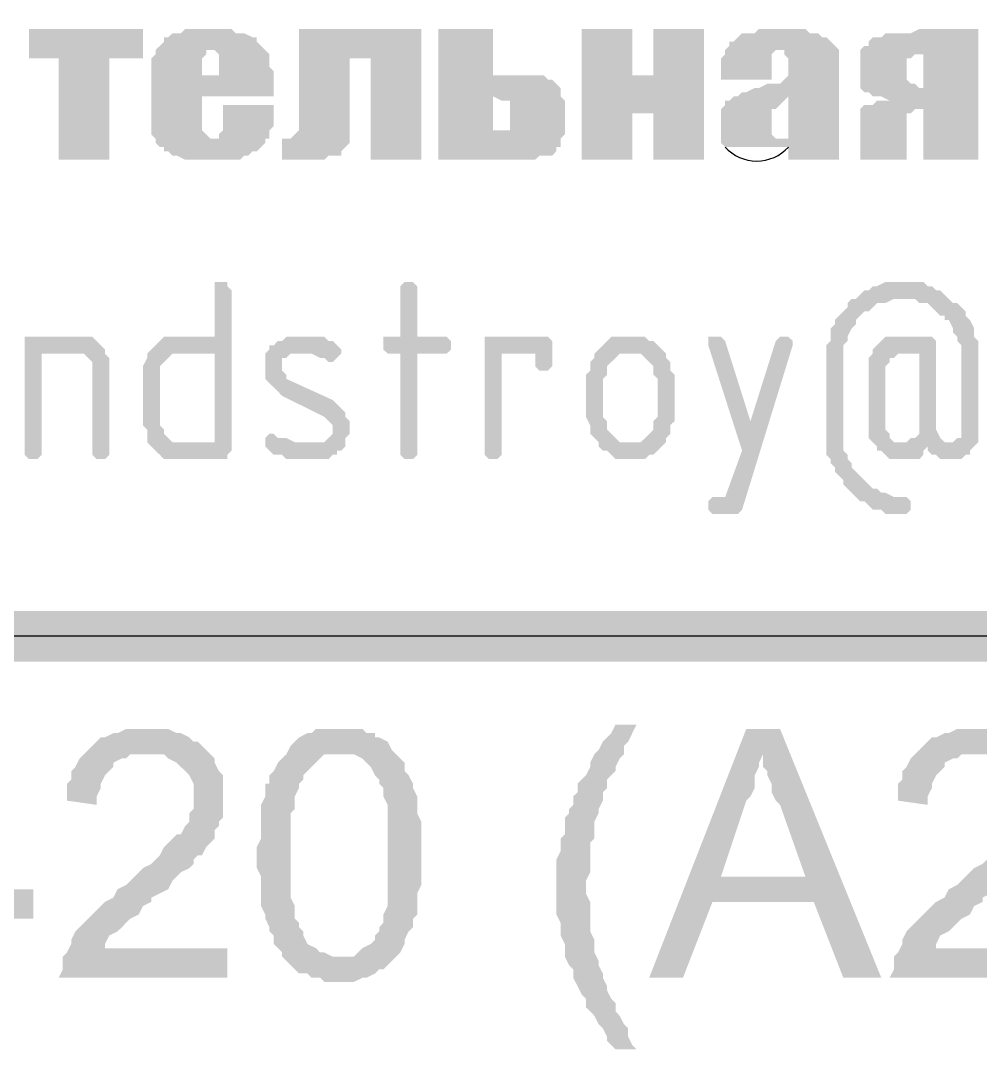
# Model space of a CAD drawing. Header units: millimetres. Extents: x -383313 to -161684, y -117025 to 99224.
# Drawn here: x -317805 to -316842, y -36494 to -35461 of the extents above; entities that cross this region are included whole.
import ezdxf

# ---------------------------------------------------------------- set-up
doc = ezdxf.new("R2010")
doc.units = ezdxf.units.MM
doc.header["$MEASUREMENT"] = 0
doc.layers.add('PDF_Geometry', color=7, linetype='Continuous')
doc.layers.add('PDF_Solid Fills', color=7, linetype='Continuous')

# ---------------------------------------------------------------- blocks, each defined once
blk = doc.blocks.new('A$Cf5759c35')
at = {"layer": 'PDF_Solid Fills'}
for points in [[(40779.5, -17204.3), (40665.2, -17204.3), (40665.2, -17233.9), (40694.9, -17233.9), (40694.9, -17335.5), (40745.7, -17335.5), (40745.7, -17233.9), (40779.5, -17233.9)], [(40847.3, -17204.3), (40821.9, -17204.3), (40817.6, -17208.5), (40809.2, -17208.5), (40804.9, -17212.7), (40800.7, -17212.7), (40800.7, -17217), (40796.5, -17221.2), (40792.2, -17225.4), (40792.2, -17225.4), (40792.2, -17229.7), (40788, -17233.9), (40788, -17238.1), (40788, -17242.4), (40788, -17246.6), (40788, -17250.8), (40788, -17288.9), (40788, -17288.9), (40788, -17297.4), (40788, -17301.6), (40788, -17305.9), (40788, -17305.9), (40788, -17310.1), (40792.2, -17314.3), (40792.2, -17318.6), (40796.5, -17322.8), (40800.7, -17322.8), (40800.7, -17327), (40804.9, -17327), (40809.2, -17331.3), (40813.4, -17331.3), (40821.9, -17335.5), (40821.9, -17335.5), (40826.1, -17335.5), (40834.6, -17335.5), (40838.8, -17335.5), (40843, -17335.5), (40851.5, -17335.5), (40851.5, -17335.5), (40860, -17335.5), (40864.2, -17335.5), (40868.4, -17335.5), (40872.7, -17335.5), (40876.9, -17335.5), (40881.1, -17331.3), (40885.4, -17331.3), (40889.6, -17327), (40893.8, -17327), (40898.1, -17322.8), (40902.3, -17318.6), (40902.3, -17314.3), (40847.3, -17314.3), (40847.3, -17314.3), (40843, -17310.1), (40843, -17310.1), (40838.8, -17305.9), (40838.8, -17301.6), (40838.8, -17272), (40910.8, -17272), (40910.8, -17255.1), (40910.8, -17255.1), (40838.8, -17250.8), (40838.8, -17242.4), (40838.8, -17238.1), (40838.8, -17233.9), (40843, -17229.7), (40843, -17229.7), (40843, -17225.4), (40847.3, -17225.4), (40902.3, -17225.4), (40902.3, -17225.4), (40898.1, -17221.2), (40893.8, -17217), (40893.8, -17212.7), (40889.6, -17212.7), (40881.1, -17208.5), (40881.1, -17208.5), (40876.9, -17208.5), (40872.7, -17208.5), (40868.4, -17204.3), (40864.2, -17204.3), (40860, -17204.3), (40851.5, -17204.3)], [(41058.9, -17204.3), (40936.2, -17204.3), (40936.2, -17305.9), (40931.9, -17310.1), (40931.9, -17310.1), (40927.7, -17314.3), (40923.5, -17314.3), (40919.2, -17314.3), (40919.2, -17335.5), (40927.7, -17335.5), (40927.7, -17335.5), (40936.2, -17335.5), (40940.4, -17335.5), (40948.9, -17335.5), (40953.1, -17335.5), (40957.3, -17335.5), (40961.6, -17335.5), (40965.8, -17331.3), (40965.8, -17331.3), (40974.3, -17331.3), (40978.5, -17331.3), (40978.5, -17327), (40982.7, -17322.8), (40982.7, -17322.8), (40987, -17318.6), (40987, -17314.3), (40987, -17314.3), (40987, -17310.1), (40987, -17301.6), (40987, -17297.4), (40987, -17233.9), (41008.1, -17233.9)], [(41130.9, -17204.3), (41075.9, -17204.3), (41075.9, -17335.5), (41173.2, -17335.5), (41177.5, -17331.3), (41181.7, -17331.3), (41185.9, -17331.3), (41190.2, -17331.3), (41194.4, -17327), (41194.4, -17322.8), (41198.6, -17322.8), (41198.6, -17318.6), (41198.6, -17314.3), (41198.6, -17314.3), (41202.9, -17310.1), (41130.9, -17305.9), (41130.9, -17272), (41198.6, -17272), (41198.6, -17267.8), (41198.6, -17263.5), (41194.4, -17259.3), (41194.4, -17259.3), (41190.2, -17255.1), (41185.9, -17255.1), (41181.7, -17250.8), (41177.5, -17250.8), (41177.5, -17250.8), (41173.2, -17250.8), (41169, -17250.8), (41164.8, -17250.8), (41160.5, -17250.8), (41152.1, -17250.8), (41147.8, -17250.8), (41139.4, -17250.8), (41130.9, -17250.8)], [(41270.6, -17204.3), (41219.8, -17204.3), (41219.8, -17335.5), (41270.6, -17335.5), (41270.6, -17288.9), (41291.8, -17288.9), (41270.6, -17250.8)], [(41342.6, -17204.3), (41291.8, -17204.3), (41291.8, -17250.8), (41270.6, -17250.8), (41291.8, -17288.9), (41291.8, -17335.5), (41342.6, -17335.5)], [(41418.8, -17204.3), (41418.8, -17204.3), (41397.6, -17204.3), (41393.4, -17208.5), (41389.1, -17208.5), (41384.9, -17208.5), (41380.7, -17208.5), (41376.4, -17212.7), (41372.2, -17217), (41368, -17217), (41368, -17221.2), (41363.7, -17225.4), (41363.7, -17225.4), (41363.7, -17229.7), (41359.5, -17233.9), (41359.5, -17238.1), (41359.5, -17242.4), (41359.5, -17246.6), (41359.5, -17255.1), (41410.3, -17255.1), (41410.3, -17242.4), (41410.3, -17238.1), (41410.3, -17233.9), (41410.3, -17229.7), (41410.3, -17229.7), (41414.5, -17225.4), (41418.8, -17225.4), (41478, -17225.4), (41473.8, -17221.2), (41473.8, -17221.2), (41469.6, -17217), (41465.3, -17212.7), (41461.1, -17212.7), (41456.9, -17208.5), (41452.6, -17208.5), (41448.4, -17208.5), (41444.2, -17204.3), (41439.9, -17204.3), (41431.5, -17204.3), (41427.2, -17204.3)], [(41617.7, -17204.3), (41558.5, -17204.3), (41550, -17208.5), (41524.6, -17208.5), (41520.4, -17212.7), (41516.1, -17212.7), (41516.1, -17212.7), (41511.9, -17212.7), (41511.9, -17212.7), (41507.7, -17217), (41507.7, -17221.2), (41503.4, -17221.2), (41499.2, -17225.4), (41499.2, -17229.7), (41562.7, -17229.7), (41562.7, -17263.5), (41499.2, -17263.5), (41503.4, -17267.8), (41503.4, -17267.8), (41507.7, -17267.8), (41511.9, -17272), (41516.1, -17272), (41520.4, -17272), (41528.8, -17276.2), (41524.6, -17276.2), (41520.4, -17276.2), (41516.1, -17276.2), (41511.9, -17280.5), (41507.7, -17280.5), (41503.4, -17280.5), (41562.7, -17284.7), (41562.7, -17335.5), (41617.7, -17335.5)], [(40902.3, -17225.4), (40847.3, -17225.4), (40851.5, -17225.4), (40855.7, -17229.7), (40855.7, -17229.7), (40855.7, -17233.9), (40855.7, -17238.1), (40855.7, -17242.4), (40855.7, -17250.8), (40838.8, -17250.8), (40910.8, -17255.1), (40910.8, -17246.6), (40906.5, -17242.4), (40906.5, -17238.1), (40906.5, -17238.1), (40906.5, -17233.9), (40906.5, -17229.7)], [(41478, -17225.4), (41418.8, -17225.4), (41423, -17225.4), (41423, -17229.7), (41423, -17229.7), (41427.2, -17233.9), (41427.2, -17238.1), (41427.2, -17242.4), (41427.2, -17246.6), (41427.2, -17250.8), (41423, -17255.1), (41423, -17255.1), (41423, -17255.1), (41418.8, -17259.3), (41410.3, -17259.3), (41406.1, -17259.3), (41397.6, -17263.5), (41393.4, -17263.5), (41384.9, -17267.8), (41380.7, -17267.8), (41376.4, -17272), (41372.2, -17272), (41427.2, -17272), (41427.2, -17301.6), (41427.2, -17301.6), (41427.2, -17305.9), (41427.2, -17310.1), (41427.2, -17314.3), (41423, -17314.3), (41418.8, -17314.3), (41359.5, -17318.6), (41363.7, -17322.8), (41427.2, -17322.8), (41427.2, -17335.5), (41478, -17335.5), (41478, -17272), (41478, -17267.8), (41478, -17259.3), (41478, -17255.1), (41478, -17250.8), (41478, -17246.6), (41478, -17242.4), (41478, -17238.1), (41478, -17233.9), (41478, -17233.9), (41478, -17229.7), (41478, -17229.7)], [(41499.2, -17229.7), (41499.2, -17242.4), (41499.2, -17242.4), (41499.2, -17259.3), (41499.2, -17259.3), (41499.2, -17263.5), (41562.7, -17263.5), (41558.5, -17263.5), (41554.2, -17259.3), (41550, -17259.3), (41550, -17259.3), (41545.8, -17255.1), (41545.8, -17250.8), (41545.8, -17246.6), (41545.8, -17246.6), (41545.8, -17246.6), (41545.8, -17238.1), (41545.8, -17233.9), (41550, -17233.9), (41554.2, -17229.7), (41558.5, -17229.7), (41562.7, -17229.7)], [(41198.6, -17272), (41130.9, -17272), (41139.4, -17276.2), (41147.8, -17276.2), (41147.8, -17280.5), (41147.8, -17284.7), (41147.8, -17288.9), (41147.8, -17293.2), (41147.8, -17297.4), (41147.8, -17301.6), (41147.8, -17305.9), (41143.6, -17305.9), (41143.6, -17305.9), (41139.4, -17305.9), (41130.9, -17305.9), (41202.9, -17310.1), (41202.9, -17301.6), (41202.9, -17297.4), (41202.9, -17284.7), (41202.9, -17284.7), (41202.9, -17280.5), (41202.9, -17276.2)], [(41372.2, -17272), (41368, -17276.2), (41368, -17276.2), (41363.7, -17276.2), (41363.7, -17280.5), (41363.7, -17280.5), (41359.5, -17284.7), (41359.5, -17288.9), (41359.5, -17297.4), (41359.5, -17305.9), (41359.5, -17305.9), (41359.5, -17314.3), (41359.5, -17318.6), (41418.8, -17314.3), (41414.5, -17314.3), (41410.3, -17310.1), (41410.3, -17310.1), (41410.3, -17310.1), (41410.3, -17305.9), (41410.3, -17297.4), (41410.3, -17297.4), (41410.3, -17293.2), (41410.3, -17288.9), (41410.3, -17284.7), (41410.3, -17284.7), (41414.5, -17284.7), (41418.8, -17280.5), (41423, -17276.2), (41427.2, -17272)], [(40910.8, -17280.5), (40860, -17280.5), (40860, -17305.9), (40855.7, -17310.1), (40855.7, -17310.1), (40855.7, -17314.3), (40847.3, -17314.3), (40902.3, -17314.3), (40906.5, -17314.3), (40906.5, -17310.1), (40906.5, -17305.9), (40906.5, -17305.9), (40910.8, -17301.6), (40910.8, -17297.4), (40910.8, -17288.9)], [(41503.4, -17280.5), (41499.2, -17284.7), (41499.2, -17288.9), (41499.2, -17288.9), (41499.2, -17293.2), (41499.2, -17297.4), (41499.2, -17301.6), (41499.2, -17305.9), (41499.2, -17335.5), (41545.8, -17335.5), (41545.8, -17301.6), (41545.8, -17297.4), (41545.8, -17293.2), (41545.8, -17288.9), (41550, -17288.9), (41554.2, -17284.7), (41558.5, -17284.7), (41562.7, -17284.7)], [(40860, -17458.3), (40851.5, -17458.3), (40851.5, -17513.3), (40800.7, -17513.3), (40796.5, -17517.5), (40792.2, -17521.8), (40788, -17526), (40783.8, -17530.2), (40851.5, -17530.2), (40851.5, -17619.1), (40813.4, -17619.1), (40788, -17623.4), (40792.2, -17627.6), (40792.2, -17627.6), (40796.5, -17631.8), (40800.7, -17636.1), (40804.9, -17636.1), (40809.2, -17636.1), (40813.4, -17636.1), (40860, -17636.1), (40864.2, -17636.1), (40864.2, -17631.8), (40868.4, -17627.6), (40868.4, -17466.7), (40864.2, -17462.5), (40864.2, -17458.3)], [(41046.2, -17458.3), (41042, -17458.3), (41037.8, -17462.5), (41037.8, -17513.3), (41029.3, -17513.3), (41025.1, -17513.3), (41020.8, -17513.3), (41020.8, -17521.8), (41020.8, -17526), (41025.1, -17530.2), (41029.3, -17530.2), (41037.8, -17530.2), (41037.8, -17627.6), (41037.8, -17631.8), (41042, -17636.1), (41046.2, -17636.1), (41050.5, -17636.1), (41054.7, -17631.8), (41054.7, -17627.6), (41054.7, -17530.2), (41080.1, -17530.2), (41084.3, -17530.2), (41088.6, -17526), (41088.6, -17521.8), (41088.6, -17517.5), (41084.3, -17513.3), (41080.1, -17513.3), (41054.7, -17513.3), (41054.7, -17466.7), (41054.7, -17462.5), (41050.5, -17458.3)], [(41541.5, -17458.3), (41524.6, -17458.3), (41516.1, -17462.5), (41511.9, -17462.5), (41507.7, -17466.7), (41503.4, -17466.7), (41499.2, -17471), (41495, -17475.2), (41490.7, -17475.2), (41486.5, -17479.4), (41486.5, -17483.7), (41482.3, -17487.9), (41478, -17492.1), (41473.8, -17496.4), (41473.8, -17500.6), (41469.6, -17504.8), (41469.6, -17513.3), (41469.6, -17517.5), (41465.3, -17521.8), (41465.3, -17526), (41465.3, -17534.5), (41465.3, -17538.7), (41465.3, -17610.7), (41465.3, -17614.9), (41465.3, -17619.1), (41465.3, -17623.4), (41465.3, -17631.8), (41469.6, -17636.1), (41469.6, -17640.3), (41473.8, -17644.5), (41473.8, -17648.8), (41478, -17653), (41482.3, -17657.2), (41482.3, -17661.5), (41486.5, -17665.7), (41490.7, -17669.9), (41495, -17674.2), (41499.2, -17678.4), (41503.4, -17678.4), (41507.7, -17682.6), (41511.9, -17686.9), (41516.1, -17686.9), (41520.4, -17686.9), (41524.6, -17691.1), (41533.1, -17691.1), (41537.3, -17691.1), (41541.5, -17691.1), (41545.8, -17691.1), (41550, -17686.9), (41550, -17686.9), (41550, -17682.6), (41550, -17678.4), (41545.8, -17674.2), (41541.5, -17674.2), (41541.5, -17674.2), (41537.3, -17674.2), (41533.1, -17674.2), (41524.6, -17669.9), (41520.4, -17669.9), (41516.1, -17665.7), (41511.9, -17665.7), (41507.7, -17661.5), (41503.4, -17657.2), (41499.2, -17653), (41499.2, -17653), (41495, -17648.8), (41490.7, -17644.5), (41490.7, -17640.3), (41486.5, -17636.1), (41486.5, -17631.8), (41482.3, -17627.6), (41482.3, -17623.4), (41482.3, -17614.9), (41482.3, -17610.7), (41482.3, -17538.7), (41482.3, -17538.7), (41482.3, -17530.2), (41482.3, -17526), (41482.3, -17521.8), (41486.5, -17517.5), (41486.5, -17513.3), (41490.7, -17504.8), (41495, -17500.6), (41495, -17496.4), (41499.2, -17492.1), (41499.2, -17492.1), (41503.4, -17487.9), (41507.7, -17487.9), (41511.9, -17483.7), (41516.1, -17479.4), (41520.4, -17479.4), (41524.6, -17479.4), (41533.1, -17475.2), (41537.3, -17475.2), (41541.5, -17475.2), (41588.1, -17475.2), (41583.9, -17471), (41579.6, -17466.7), (41575.4, -17466.7), (41571.2, -17462.5), (41566.9, -17462.5), (41562.7, -17458.3), (41558.5, -17458.3), (41554.2, -17458.3), (41545.8, -17458.3)], [(41588.1, -17475.2), (41541.5, -17475.2), (41554.2, -17475.2), (41558.5, -17479.4), (41562.7, -17479.4), (41566.9, -17479.4), (41571.2, -17483.7), (41575.4, -17487.9), (41579.6, -17492.1), (41583.9, -17492.1), (41583.9, -17496.4), (41588.1, -17496.4), (41592.3, -17504.8), (41592.3, -17509.1), (41596.6, -17513.3), (41596.6, -17517.5), (41600.8, -17521.8), (41600.8, -17526), (41600.8, -17534.5), (41600.8, -17538.7), (41600.8, -17602.2), (41600.8, -17602.2), (41600.8, -17610.7), (41600.8, -17614.9), (41596.6, -17614.9), (41592.3, -17619.1), (41588.1, -17619.1), (41613.5, -17623.4), (41617.7, -17619.1), (41617.7, -17610.7), (41617.7, -17606.4), (41617.7, -17602.2), (41617.7, -17538.7), (41617.7, -17534.5), (41617.7, -17530.2), (41617.7, -17521.8), (41617.7, -17517.5), (41613.5, -17513.3), (41613.5, -17509.1), (41613.5, -17504.8), (41609.3, -17496.4), (41605, -17492.1), (41605, -17487.9), (41600.8, -17483.7), (41596.6, -17479.4), (41592.3, -17479.4)], [(40711.8, -17513.3), (40661, -17513.3), (40661, -17631.8), (40665.2, -17636.1), (40669.5, -17636.1), (40673.7, -17636.1), (40677.9, -17631.8), (40677.9, -17627.6), (40677.9, -17530.2), (40711.8, -17530.2), (40741.4, -17526), (40737.2, -17521.8), (40737.2, -17521.8), (40733, -17517.5), (40728.7, -17513.3), (40724.5, -17513.3), (40716, -17513.3)], [(40940.4, -17513.3), (40923.5, -17513.3), (40919.2, -17517.5), (40915, -17517.5), (40910.8, -17521.8), (40906.5, -17521.8), (40906.5, -17526), (40902.3, -17530.2), (40902.3, -17538.7), (40902.3, -17542.9), (40902.3, -17547.2), (40902.3, -17551.4), (40902.3, -17555.6), (40906.5, -17559.9), (40910.8, -17564.1), (40915, -17568.3), (40919.2, -17572.6), (40961.6, -17593.7), (40965.8, -17598), (40970, -17602.2), (40970, -17606.4), (40970, -17610.7), (40965.8, -17614.9), (40965.8, -17614.9), (40961.6, -17619.1), (40953.1, -17619.1), (40948.9, -17619.1), (40982.7, -17623.4), (40982.7, -17614.9), (40987, -17610.7), (40987, -17606.4), (40987, -17602.2), (40987, -17598), (40982.7, -17593.7), (40982.7, -17589.5), (40978.5, -17585.3), (40974.3, -17581), (40970, -17576.8), (40923.5, -17555.6), (40923.5, -17551.4), (40919.2, -17547.2), (40919.2, -17542.9), (40919.2, -17538.7), (40919.2, -17534.5), (40923.5, -17534.5), (40927.7, -17530.2), (40931.9, -17530.2), (40940.4, -17530.2), (40978.5, -17530.2), (40978.5, -17526), (40974.3, -17521.8), (40970, -17517.5), (40965.8, -17517.5), (40961.6, -17513.3), (40953.1, -17513.3), (40948.9, -17513.3), (40944.6, -17513.3)], [(41181.7, -17513.3), (41122.4, -17513.3), (41122.4, -17521.8), (41173.2, -17530.2), (41173.2, -17538.7), (41173.2, -17542.9), (41177.5, -17547.2), (41181.7, -17547.2), (41185.9, -17547.2), (41190.2, -17542.9), (41190.2, -17538.7), (41190.2, -17521.8), (41190.2, -17517.5), (41185.9, -17513.3)], [(41266.4, -17513.3), (41266.4, -17513.3), (41249.4, -17513.3), (41245.2, -17517.5), (41241, -17521.8), (41236.7, -17526), (41236.7, -17526), (41232.5, -17530.2), (41232.5, -17534.5), (41228.3, -17538.7), (41228.3, -17547.2), (41224, -17551.4), (41224, -17555.6), (41224, -17593.7), (41224, -17593.7), (41228.3, -17602.2), (41228.3, -17606.4), (41228.3, -17610.7), (41232.5, -17614.9), (41236.7, -17619.1), (41266.4, -17619.1), (41262.1, -17619.1), (41257.9, -17619.1), (41253.7, -17614.9), (41249.4, -17610.7), (41245.2, -17606.4), (41245.2, -17602.2), (41245.2, -17598), (41241, -17593.7), (41241, -17555.6), (41245.2, -17551.4), (41245.2, -17547.2), (41245.2, -17542.9), (41249.4, -17538.7), (41253.7, -17534.5), (41257.9, -17530.2), (41262.1, -17530.2), (41266.4, -17530.2), (41304.5, -17530.2), (41300.2, -17526), (41296, -17521.8), (41291.8, -17517.5), (41287.5, -17517.5), (41283.3, -17513.3), (41279.1, -17513.3), (41274.8, -17513.3)], [(41423, -17513.3), (41423, -17513.3), (41418.8, -17513.3), (41414.5, -17517.5), (41389.1, -17598), (41380.7, -17627.6), (41363.7, -17674.2), (41363.7, -17674.2), (41355.3, -17674.2), (41351, -17674.2), (41351, -17674.2), (41346.8, -17678.4), (41346.8, -17682.6), (41346.8, -17686.9), (41351, -17691.1), (41355.3, -17691.1), (41372.2, -17691.1), (41372.2, -17691.1), (41376.4, -17691.1), (41380.7, -17686.9), (41431.5, -17521.8), (41431.5, -17521.8), (41431.5, -17517.5), (41427.2, -17513.3)], [(41355.3, -17513.3), (41346.8, -17513.3), (41346.8, -17521.8), (41346.8, -17521.8), (41380.7, -17627.6), (41389.1, -17598), (41363.7, -17517.5), (41363.7, -17517.5), (41359.5, -17513.3)], [(41566.9, -17513.3), (41524.6, -17513.3), (41520.4, -17517.5), (41516.1, -17521.8), (41516.1, -17521.8), (41511.9, -17526), (41558.5, -17530.2), (41558.5, -17602.2), (41558.5, -17606.4), (41558.5, -17610.7), (41554.2, -17614.9), (41550, -17614.9), (41545.8, -17619.1), (41541.5, -17619.1), (41588.1, -17619.1), (41588.1, -17619.1), (41583.9, -17619.1), (41579.6, -17614.9), (41579.6, -17614.9), (41575.4, -17606.4), (41575.4, -17602.2), (41575.4, -17521.8), (41575.4, -17517.5), (41571.2, -17513.3)], [(40741.4, -17526), (40711.8, -17530.2), (40720.3, -17530.2), (40724.5, -17534.5), (40728.7, -17538.7), (40728.7, -17542.9), (40728.7, -17547.2), (40728.7, -17627.6), (40728.7, -17631.8), (40733, -17636.1), (40737.2, -17636.1), (40741.4, -17636.1), (40745.7, -17631.8), (40745.7, -17627.6), (40745.7, -17547.2), (40745.7, -17547.2), (40745.7, -17538.7), (40745.7, -17534.5), (40741.4, -17530.2)], [(41122.4, -17521.8), (41122.4, -17631.8), (41126.7, -17636.1), (41135.1, -17636.1), (41139.4, -17631.8), (41139.4, -17627.6), (41139.4, -17530.2), (41173.2, -17530.2)], [(41511.9, -17526), (41511.9, -17530.2), (41507.7, -17534.5), (41507.7, -17602.2), (41507.7, -17602.2), (41507.7, -17606.4), (41507.7, -17614.9), (41511.9, -17619.1), (41516.1, -17623.4), (41566.9, -17623.4), (41566.9, -17627.6), (41571.2, -17631.8), (41575.4, -17631.8), (41579.6, -17636.1), (41583.9, -17636.1), (41588.1, -17636.1), (41592.3, -17636.1), (41600.8, -17636.1), (41605, -17631.8), (41609.3, -17631.8), (41609.3, -17627.6), (41613.5, -17623.4), (41588.1, -17619.1), (41541.5, -17619.1), (41537.3, -17619.1), (41533.1, -17619.1), (41528.8, -17614.9), (41528.8, -17610.7), (41524.6, -17606.4), (41524.6, -17602.2), (41524.6, -17547.2), (41524.6, -17542.9), (41528.8, -17538.7), (41528.8, -17534.5), (41533.1, -17534.5), (41537.3, -17530.2), (41541.5, -17530.2), (41558.5, -17530.2)], [(40783.8, -17530.2), (40783.8, -17530.2), (40783.8, -17534.5), (40779.5, -17542.9), (40779.5, -17547.2), (40779.5, -17602.2), (40779.5, -17602.2), (40783.8, -17606.4), (40783.8, -17614.9), (40783.8, -17619.1), (40788, -17623.4), (40813.4, -17619.1), (40813.4, -17619.1), (40809.2, -17619.1), (40804.9, -17614.9), (40800.7, -17610.7), (40800.7, -17606.4), (40796.5, -17602.2), (40796.5, -17547.2), (40796.5, -17542.9), (40800.7, -17538.7), (40804.9, -17534.5), (40804.9, -17534.5), (40809.2, -17530.2), (40813.4, -17530.2), (40851.5, -17530.2)], [(40978.5, -17530.2), (40940.4, -17530.2), (40948.9, -17530.2), (40957.3, -17534.5), (40961.6, -17534.5), (40965.8, -17538.7), (40970, -17538.7), (40970, -17538.7), (40974.3, -17534.5), (40974.3, -17534.5)], [(41304.5, -17530.2), (41266.4, -17530.2), (41279.1, -17530.2), (41283.3, -17534.5), (41287.5, -17538.7), (41291.8, -17542.9), (41291.8, -17547.2), (41291.8, -17551.4), (41296, -17555.6), (41296, -17593.7), (41291.8, -17598), (41291.8, -17602.2), (41291.8, -17606.4), (41287.5, -17610.7), (41283.3, -17614.9), (41279.1, -17619.1), (41274.8, -17619.1), (41266.4, -17619.1), (41236.7, -17619.1), (41236.7, -17623.4), (41241, -17627.6), (41245.2, -17627.6), (41249.4, -17631.8), (41253.7, -17636.1), (41257.9, -17636.1), (41262.1, -17636.1), (41266.4, -17636.1), (41270.6, -17636.1), (41274.8, -17636.1), (41283.3, -17636.1), (41287.5, -17631.8), (41291.8, -17631.8), (41296, -17627.6), (41300.2, -17623.4), (41300.2, -17623.4), (41304.5, -17619.1), (41304.5, -17614.9), (41308.7, -17610.7), (41308.7, -17602.2), (41312.9, -17598), (41312.9, -17593.7), (41312.9, -17555.6), (41312.9, -17551.4), (41308.7, -17547.2), (41308.7, -17542.9), (41308.7, -17538.7), (41304.5, -17534.5)], [(40910.8, -17610.7), (40906.5, -17610.7), (40902.3, -17614.9), (40902.3, -17614.9), (40902.3, -17619.1), (40902.3, -17623.4), (40906.5, -17627.6), (40906.5, -17627.6), (40910.8, -17631.8), (40915, -17631.8), (40919.2, -17631.8), (40923.5, -17636.1), (40931.9, -17636.1), (40936.2, -17636.1), (40940.4, -17636.1), (40948.9, -17636.1), (40948.9, -17636.1), (40953.1, -17636.1), (40961.6, -17636.1), (40965.8, -17636.1), (40970, -17631.8), (40974.3, -17631.8), (40974.3, -17627.6), (40978.5, -17627.6), (40982.7, -17623.4), (40948.9, -17619.1), (40944.6, -17619.1), (40940.4, -17619.1), (40936.2, -17619.1), (40931.9, -17619.1), (40923.5, -17614.9), (40923.5, -17614.9), (40915, -17614.9)], [(41516.1, -17623.4), (41516.1, -17627.6), (41520.4, -17627.6), (41524.6, -17631.8), (41528.8, -17636.1), (41533.1, -17636.1), (41537.3, -17636.1), (41541.5, -17636.1), (41545.8, -17636.1), (41554.2, -17636.1), (41558.5, -17636.1), (41562.7, -17631.8), (41562.7, -17627.6), (41566.9, -17623.4)], [(40635.6, -17907), (40610.2, -17907), (40495.9, -18067.9), (40495.9, -18097.5), (40606, -18097.5), (40606, -18156.8), (40635.6, -18156.8), (40635.6, -18097.5), (40669.5, -18097.5), (40669.5, -18067.9), (40635.6, -18067.9), (40525.5, -18067.9), (40606, -17957.8)], [(40783.8, -17907), (40762.6, -17907), (40754.1, -17911.2), (40749.9, -17911.2), (40741.4, -17915.5), (40737.2, -17915.5), (40733, -17919.7), (40728.7, -17923.9), (40724.5, -17928.2), (40720.3, -17932.4), (40716, -17936.6), (40711.8, -17945.1), (40707.6, -17949.3), (40707.6, -17957.8), (40703.3, -17962), (40703.3, -17970.5), (40703.3, -17979), (40733, -17983.2), (40733, -17974.7), (40737.2, -17966.3), (40737.2, -17962), (40741.4, -17953.6), (40745.7, -17949.3), (40749.9, -17945.1), (40749.9, -17940.9), (40758.4, -17936.6), (40762.6, -17936.6), (40766.8, -17932.4), (40775.3, -17932.4), (40783.8, -17932.4), (40847.3, -17932.4), (40838.8, -17923.9), (40838.8, -17923.9), (40834.6, -17919.7), (40830.3, -17919.7), (40826.1, -17915.5), (40817.6, -17911.2), (40813.4, -17911.2), (40804.9, -17907), (40800.7, -17907), (40792.2, -17907)], [(40978.5, -17907), (40978.5, -17907), (40953.1, -17907), (40948.9, -17911.2), (40944.6, -17911.2), (40936.2, -17915.5), (40931.9, -17919.7), (40931.9, -17919.7), (40927.7, -17923.9), (40923.5, -17932.4), (40978.5, -17932.4), (40978.5, -17932.4), (40987, -17932.4), (40991.2, -17932.4), (40999.7, -17936.6), (41003.9, -17940.9), (41008.1, -17945.1), (41012.4, -17953.6), (41012.4, -17953.6), (41016.6, -17957.8), (41016.6, -17962), (41020.8, -17966.3), (41020.8, -17970.5), (41020.8, -17974.7), (41025.1, -17983.2), (41025.1, -17991.7), (41025.1, -17995.9), (41025.1, -18004.4), (41025.1, -18012.8), (41025.1, -18025.5), (41025.1, -18034), (41025.1, -18034), (41025.1, -18046.7), (41025.1, -18055.2), (41025.1, -18063.6), (41025.1, -18072.1), (41025.1, -18076.3), (41025.1, -18084.8), (41020.8, -18093.3), (41020.8, -18097.5), (41020.8, -18101.7), (41016.6, -18106), (41016.6, -18110.2), (41012.4, -18114.4), (41012.4, -18118.7), (41008.1, -18122.9), (40999.7, -18127.1), (40995.4, -18131.4), (40991.2, -18135.6), (40982.7, -18135.6), (40978.5, -18135.6), (40923.5, -18139.8), (40927.7, -18144.1), (40931.9, -18148.3), (40936.2, -18152.5), (40944.6, -18152.5), (40948.9, -18156.8), (40957.3, -18156.8), (40961.6, -18161), (40970, -18161), (40978.5, -18161), (40978.5, -18161), (40987, -18161), (40991.2, -18161), (40999.7, -18156.8), (41003.9, -18156.8), (41012.4, -18152.5), (41016.6, -18148.3), (41020.8, -18148.3), (41025.1, -18144.1), (41029.3, -18139.8), (41033.5, -18135.6), (41037.8, -18131.4), (41042, -18122.9), (41042, -18118.7), (41046.2, -18110.2), (41050.5, -18106), (41050.5, -18101.7), (41050.5, -18097.5), (41054.7, -18093.3), (41054.7, -18084.8), (41054.7, -18080.6), (41054.7, -18072.1), (41058.9, -18063.6), (41058.9, -18059.4), (41058.9, -18050.9), (41058.9, -18042.5), (41058.9, -18034), (41058.9, -18029.8), (41058.9, -18021.3), (41058.9, -18012.8), (41058.9, -18004.4), (41058.9, -18000.1), (41054.7, -17991.7), (41054.7, -17987.4), (41054.7, -17979), (41054.7, -17974.7), (41050.5, -17966.3), (41050.5, -17962), (41046.2, -17953.6), (41042, -17949.3), (41042, -17940.9), (41037.8, -17936.6), (41037.8, -17936.6), (41033.5, -17932.4), (41029.3, -17928.2), (41025.1, -17919.7), (41016.6, -17915.5), (41012.4, -17915.5), (41012.4, -17911.2), (41003.9, -17911.2), (40999.7, -17907), (40991.2, -17907), (40982.7, -17907)], [(41274.8, -17902.8), (41253.7, -17902.8), (41249.4, -17911.2), (41245.2, -17915.5), (41241, -17919.7), (41236.7, -17928.2), (41232.5, -17932.4), (41228.3, -17940.9), (41228.3, -17945.1), (41224, -17953.6), (41219.8, -17957.8), (41215.6, -17962), (41215.6, -17970.5), (41211.3, -17974.7), (41211.3, -17983.2), (41207.1, -17987.4), (41207.1, -17991.7), (41202.9, -17995.9), (41202.9, -18004.4), (41202.9, -18012.8), (41198.6, -18017.1), (41198.6, -18025.5), (41198.6, -18029.8), (41194.4, -18038.2), (41194.4, -18046.7), (41194.4, -18050.9), (41194.4, -18059.4), (41194.4, -18067.9), (41194.4, -18067.9), (41194.4, -18072.1), (41194.4, -18080.6), (41194.4, -18089), (41194.4, -18093.3), (41198.6, -18101.7), (41198.6, -18110.2), (41198.6, -18114.4), (41202.9, -18122.9), (41202.9, -18127.1), (41202.9, -18135.6), (41207.1, -18144.1), (41211.3, -18148.3), (41211.3, -18156.8), (41211.3, -18156.8), (41215.6, -18165.2), (41219.8, -18173.7), (41224, -18177.9), (41224, -18186.4), (41228.3, -18190.6), (41232.5, -18194.9), (41236.7, -18203.3), (41241, -18207.6), (41245.2, -18216), (41245.2, -18220.3), (41249.4, -18224.5), (41253.7, -18228.7), (41274.8, -18228.7), (41274.8, -18228.7), (41270.6, -18224.5), (41266.4, -18216), (41266.4, -18207.6), (41262.1, -18203.3), (41257.9, -18194.9), (41253.7, -18190.6), (41253.7, -18182.2), (41249.4, -18177.9), (41245.2, -18169.5), (41245.2, -18165.2), (41241, -18156.8), (41241, -18152.5), (41236.7, -18144.1), (41236.7, -18139.8), (41232.5, -18131.4), (41232.5, -18122.9), (41232.5, -18118.7), (41228.3, -18110.2), (41228.3, -18106), (41228.3, -18097.5), (41228.3, -18093.3), (41228.3, -18084.8), (41228.3, -18080.6), (41224, -18072.1), (41224, -18067.9), (41224, -18063.6), (41224, -18059.4), (41228.3, -18050.9), (41228.3, -18042.5), (41228.3, -18038.2), (41228.3, -18029.8), (41228.3, -18021.3), (41232.5, -18017.1), (41232.5, -18008.6), (41232.5, -18004.4), (41232.5, -18000.1), (41236.7, -17991.7), (41236.7, -17987.4), (41241, -17979), (41241, -17970.5), (41245.2, -17966.3), (41245.2, -17957.8), (41249.4, -17953.6), (41249.4, -17953.6), (41253.7, -17949.3), (41253.7, -17945.1), (41257.9, -17936.6), (41262.1, -17932.4), (41262.1, -17923.9), (41266.4, -17919.7), (41270.6, -17911.2)], [(41418.8, -17907), (41384.9, -17907), (41287.5, -18156.8), (41321.4, -18156.8), (41351, -18080.6), (41452.6, -18080.6), (41359.5, -18055.2), (41384.9, -17979), (41384.9, -17979), (41389.1, -17974.7), (41393.4, -17966.3), (41393.4, -17962), (41393.4, -17953.6), (41397.6, -17945.1), (41397.6, -17940.9), (41401.8, -17932.4)], [(41418.8, -17907), (41401.8, -17932.4), (41401.8, -17945.1), (41406.1, -17949.3), (41406.1, -17953.6), (41410.3, -17962), (41410.3, -17970.5), (41414.5, -17979), (41418.8, -17983.2), (41444.2, -18055.2), (41359.5, -18055.2), (41452.6, -18080.6), (41482.3, -18156.8), (41520.4, -18156.8)], [(41617.7, -17907), (41596.6, -17907), (41588.1, -17911.2), (41583.9, -17911.2), (41575.4, -17915.5), (41571.2, -17915.5), (41566.9, -17919.7), (41562.7, -17923.9), (41558.5, -17928.2), (41554.2, -17932.4), (41550, -17936.6), (41545.8, -17945.1), (41541.5, -17949.3), (41541.5, -17957.8), (41537.3, -17962), (41537.3, -17970.5), (41537.3, -17979), (41566.9, -17983.2), (41566.9, -17974.7), (41571.2, -17966.3), (41571.2, -17962), (41575.4, -17953.6), (41579.6, -17949.3), (41583.9, -17945.1), (41583.9, -17940.9), (41592.3, -17936.6), (41596.6, -17936.6), (41600.8, -17932.4), (41609.3, -17932.4), (41617.7, -17932.4), (41681.2, -17932.4), (41672.8, -17923.9), (41672.8, -17923.9), (41668.5, -17919.7), (41664.3, -17919.7), (41660.1, -17915.5), (41651.6, -17911.2), (41647.4, -17911.2), (41638.9, -17907), (41634.7, -17907), (41626.2, -17907)], [(40847.3, -17932.4), (40783.8, -17932.4), (40800.7, -17932.4), (40804.9, -17936.6), (40813.4, -17940.9), (40817.6, -17945.1), (40817.6, -17945.1), (40821.9, -17949.3), (40826.1, -17953.6), (40830.3, -17962), (40830.3, -17966.3), (40830.3, -17974.7), (40830.3, -17979), (40830.3, -17987.4), (40826.1, -17991.7), (40826.1, -18000.1), (40821.9, -18004.4), (40817.6, -18012.8), (40813.4, -18012.8), (40809.2, -18017.1), (40804.9, -18021.3), (40800.7, -18025.5), (40796.5, -18034), (40792.2, -18038.2), (40788, -18042.5), (40779.5, -18046.7), (40775.3, -18050.9), (40766.8, -18059.4), (40762.6, -18063.6), (40754.1, -18067.9), (40749.9, -18076.3), (40741.4, -18080.6), (40737.2, -18084.8), (40733, -18089), (40728.7, -18093.3), (40724.5, -18097.5), (40720.3, -18101.7), (40716, -18106), (40711.8, -18110.2), (40707.6, -18118.7), (40707.6, -18122.9), (40703.3, -18131.4), (40699.1, -18135.6), (40699.1, -18135.6), (40699.1, -18144.1), (40699.1, -18148.3), (40694.9, -18156.8), (40864.2, -18156.8), (40864.2, -18127.1), (40741.4, -18127.1), (40741.4, -18127.1), (40741.4, -18122.9), (40745.7, -18114.4), (40754.1, -18110.2), (40754.1, -18110.2), (40758.4, -18106), (40762.6, -18101.7), (40766.8, -18097.5), (40775.3, -18093.3), (40779.5, -18084.8), (40788, -18080.6), (40788, -18076.3), (40796.5, -18072.1), (40804.9, -18067.9), (40809.2, -18059.4), (40813.4, -18055.2), (40817.6, -18050.9), (40826.1, -18046.7), (40830.3, -18042.5), (40830.3, -18038.2), (40834.6, -18034), (40838.8, -18034), (40843, -18025.5), (40847.3, -18021.3), (40851.5, -18017.1), (40851.5, -18008.6), (40855.7, -18004.4), (40855.7, -18000.1), (40860, -17995.9), (40860, -17987.4), (40860, -17983.2), (40860, -17974.7), (40860, -17974.7), (40860, -17966.3), (40860, -17962), (40860, -17953.6), (40855.7, -17949.3), (40851.5, -17940.9), (40851.5, -17936.6)], [(40923.5, -17932.4), (40919.2, -17936.6), (40915, -17940.9), (40910.8, -17949.3), (40906.5, -17953.6), (40906.5, -17962), (40902.3, -17962), (40902.3, -17970.5), (40902.3, -17974.7), (40898.1, -17983.2), (40898.1, -17987.4), (40898.1, -17995.9), (40898.1, -18000.1), (40898.1, -18008.6), (40898.1, -18017.1), (40893.8, -18025.5), (40893.8, -18034), (40893.8, -18038.2), (40893.8, -18046.7), (40898.1, -18055.2), (40898.1, -18063.6), (40898.1, -18072.1), (40898.1, -18080.6), (40898.1, -18084.8), (40902.3, -18093.3), (40902.3, -18097.5), (40906.5, -18106), (40906.5, -18110.2), (40910.8, -18114.4), (40910.8, -18122.9), (40915, -18127.1), (40919.2, -18131.4), (40919.2, -18135.6), (40923.5, -18139.8), (40978.5, -18135.6), (40974.3, -18135.6), (40970, -18135.6), (40961.6, -18131.4), (40957.3, -18131.4), (40953.1, -18127.1), (40944.6, -18122.9), (40940.4, -18114.4), (40940.4, -18114.4), (40940.4, -18110.2), (40936.2, -18106), (40936.2, -18101.7), (40931.9, -18097.5), (40931.9, -18089), (40931.9, -18084.8), (40927.7, -18076.3), (40927.7, -18067.9), (40927.7, -18059.4), (40927.7, -18050.9), (40927.7, -18042.5), (40927.7, -18034), (40927.7, -18025.5), (40927.7, -18017.1), (40927.7, -18008.6), (40927.7, -18000.1), (40927.7, -17991.7), (40931.9, -17987.4), (40931.9, -17979), (40931.9, -17974.7), (40936.2, -17966.3), (40936.2, -17962), (40940.4, -17957.8), (40940.4, -17953.6), (40944.6, -17949.3), (40948.9, -17945.1), (40953.1, -17940.9), (40957.3, -17936.6), (40961.6, -17932.4), (40970, -17932.4), (40978.5, -17932.4)], [(41681.2, -17932.4), (41617.7, -17932.4), (41634.7, -17932.4), (41638.9, -17936.6), (41647.4, -17940.9), (41651.6, -17945.1), (41651.6, -17945.1), (41655.8, -17949.3), (41660.1, -17953.6), (41664.3, -17962), (41664.3, -17966.3), (41664.3, -17974.7), (41664.3, -17979), (41664.3, -17987.4), (41660.1, -17991.7), (41660.1, -18000.1), (41655.8, -18004.4), (41651.6, -18012.8), (41647.4, -18012.8), (41643.1, -18017.1), (41638.9, -18021.3), (41634.7, -18025.5), (41630.4, -18034), (41626.2, -18038.2), (41622, -18042.5), (41613.5, -18046.7), (41609.3, -18050.9), (41600.8, -18059.4), (41596.6, -18063.6), (41588.1, -18067.9), (41583.9, -18076.3), (41575.4, -18080.6), (41571.2, -18084.8), (41566.9, -18089), (41562.7, -18093.3), (41558.5, -18097.5), (41554.2, -18101.7), (41550, -18106), (41545.8, -18110.2), (41541.5, -18118.7), (41541.5, -18122.9), (41537.3, -18131.4), (41533.1, -18135.6), (41533.1, -18135.6), (41533.1, -18144.1), (41533.1, -18148.3), (41528.8, -18156.8), (41698.2, -18156.8), (41698.2, -18127.1), (41575.4, -18127.1), (41575.4, -18127.1), (41575.4, -18122.9), (41579.6, -18114.4), (41588.1, -18110.2), (41588.1, -18110.2), (41592.3, -18106), (41596.6, -18101.7), (41600.8, -18097.5), (41609.3, -18093.3), (41613.5, -18084.8), (41622, -18080.6), (41622, -18076.3), (41630.4, -18072.1), (41638.9, -18067.9), (41643.1, -18059.4), (41647.4, -18055.2), (41651.6, -18050.9), (41660.1, -18046.7), (41664.3, -18042.5), (41664.3, -18038.2), (41668.5, -18034), (41672.8, -18034), (41677, -18025.5), (41681.2, -18021.3), (41685.5, -18017.1), (41685.5, -18008.6), (41689.7, -18004.4), (41689.7, -18000.1), (41693.9, -17995.9), (41693.9, -17987.4), (41693.9, -17983.2), (41693.9, -17974.7), (41693.9, -17974.7), (41693.9, -17966.3), (41693.9, -17962), (41693.9, -17953.6), (41689.7, -17949.3), (41685.5, -17940.9), (41685.5, -17936.6)]]:
    blk.add_hatch(color=8, dxfattribs=at).paths.add_polyline_path(points)
at = {"layer": 'PDF_Geometry', "color": 8, "lineweight": 25}
blk.add_lwpolyline([(38396.2, -16315.3), (43395.7, -16315.3), (43395.7, -17813.9), (38396.2, -17813.9)], close=True, dxfattribs=at)
blk.add_lwpolyline([(41363.7, -17322.8, 0.441709), (41427.2, -17322.8)], format="xyb", dxfattribs=at)
at = {"layer": 'PDF_Solid Fills', "color": 8, "lineweight": 25}
blk.add_solid([(41058.9, -17204.3), (41008.1, -17233.9), (41058.9, -17335.5), (41008.1, -17335.5)], dxfattribs=at)
at = {"layer": 'PDF_Solid Fills', "color": 8, "lineweight": 13}
for points in [[(43421.1, -17839.3), (43370.3, -17788.5), (-13525.5, -17839.3)], [(43370.3, -17788.5), (-13525.5, -17839.3), (-13474.7, -17788.5)], [(24921.5, -17788.5), (24874.9, -17839.3), (43370.3, -17788.5)], [(24874.9, -17839.3), (43370.3, -17788.5), (43421.1, -17839.3)]]:
    blk.add_solid(points, dxfattribs=at)

msp = doc.modelspace()

# ---------------------------------------------------------------- block references
at = {"ltscale": 100}
msp.add_blockref('A$Cf5759c35', (-358461.97282, -18264.93104), dxfattribs=at)

doc.saveas('drawing.dxf')
